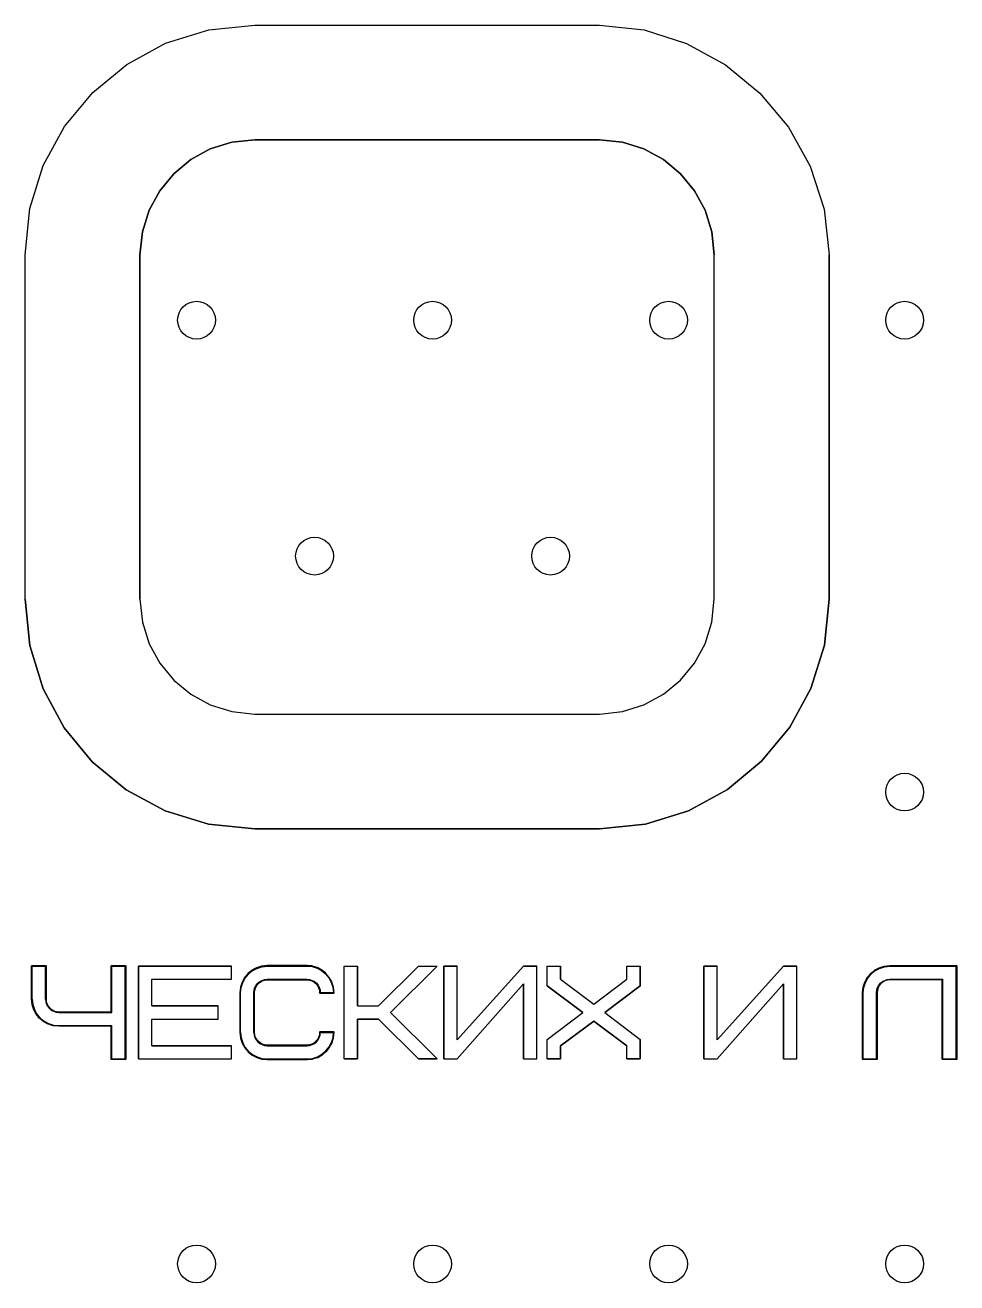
# Model space of a CAD drawing. Header units: millimetres. Extents: x 41 to 259, y 19 to 198.
# Drawn here: x 213.18 to 223.05, y 42.3 to 55.63 of the extents above; entities that cross this region are included whole.
import ezdxf

# ---------------------------------------------------------------- set-up
doc = ezdxf.new("R2010")
doc.units = ezdxf.units.MM
doc.layers.add('Mechanical13', color=56, linetype='Continuous')
doc.layers.add('ViaHoleLayer', color=16, linetype='Continuous')

msp = doc.modelspace()

# ---------------------------------------------------------------- linework, layer by layer
at = {"layer": 'Mechanical13'}
for p, q in [((214.673, 55.434), (215.129, 55.576)), ((214.673, 55.434), (215.129, 55.576)), ((215.129, 55.576), (215.618, 55.626)), ((215.129, 55.576), (215.618, 55.626)), ((215.618, 55.626), (219.267, 55.626)), ((215.618, 55.626), (219.267, 55.626)), ((219.267, 55.626), (219.742, 55.576)), ((219.267, 55.626), (219.742, 55.576)), ((219.742, 55.576), (220.191, 55.432)), ((219.742, 55.576), (220.191, 55.432)), ((214.26, 55.209), (214.673, 55.434)), ((214.26, 55.209), (214.673, 55.434)), ((220.191, 55.432), (220.604, 55.206)), ((220.191, 55.432), (220.604, 55.206)), ((213.9, 54.911), (214.26, 55.209)), ((213.9, 54.911), (214.26, 55.209)), ((220.604, 55.206), (220.967, 54.907)), ((220.604, 55.206), (220.967, 54.907)), ((213.602, 54.551), (213.9, 54.911)), ((213.602, 54.551), (213.9, 54.911)), ((220.967, 54.907), (221.27, 54.546)), ((220.967, 54.907), (221.27, 54.546)), ((213.377, 54.138), (213.602, 54.551)), ((213.377, 54.138), (213.602, 54.551)), ((221.27, 54.546), (221.501, 54.133)), ((221.27, 54.546), (221.501, 54.133)), ((215.145, 54.314), (215.373, 54.385)), ((215.373, 54.385), (215.145, 54.314)), ((215.373, 54.385), (215.145, 54.314)), ((215.373, 54.385), (215.618, 54.41)), ((215.618, 54.41), (215.373, 54.385)), ((215.618, 54.41), (215.373, 54.385)), ((215.618, 54.41), (219.267, 54.41)), ((219.267, 54.41), (215.618, 54.41)), ((219.267, 54.41), (215.618, 54.41)), ((219.267, 54.41), (219.511, 54.385)), ((219.511, 54.385), (219.267, 54.41)), ((219.511, 54.385), (219.267, 54.41)), ((219.511, 54.385), (219.739, 54.314)), ((219.739, 54.314), (219.511, 54.385)), ((219.739, 54.314), (219.511, 54.385)), ((214.939, 54.201), (215.145, 54.314)), ((215.145, 54.314), (214.939, 54.201)), ((215.145, 54.314), (214.939, 54.201)), ((219.739, 54.314), (219.946, 54.201)), ((219.946, 54.201), (219.739, 54.314)), ((219.946, 54.201), (219.739, 54.314)), ((213.235, 53.682), (213.377, 54.138)), ((213.235, 53.682), (213.377, 54.138)), ((214.759, 54.052), (214.939, 54.201)), ((214.939, 54.201), (214.759, 54.052)), ((214.939, 54.201), (214.759, 54.052)), ((219.946, 54.201), (220.126, 54.052)), ((220.126, 54.052), (219.946, 54.201)), ((220.126, 54.052), (219.946, 54.201)), ((221.501, 54.133), (221.648, 53.678)), ((221.501, 54.133), (221.648, 53.678)), ((214.61, 53.872), (214.759, 54.052)), ((214.759, 54.052), (214.61, 53.872)), ((214.759, 54.052), (214.61, 53.872)), ((220.126, 54.052), (220.275, 53.872)), ((220.275, 53.872), (220.126, 54.052)), ((220.275, 53.872), (220.126, 54.052)), ((214.497, 53.665), (214.61, 53.872)), ((214.61, 53.872), (214.497, 53.665)), ((214.61, 53.872), (214.497, 53.665)), ((220.275, 53.872), (220.388, 53.665)), ((220.388, 53.665), (220.275, 53.872)), ((220.388, 53.665), (220.275, 53.872)), ((213.185, 53.193), (213.235, 53.682)), ((213.185, 53.193), (213.235, 53.682)), ((214.426, 53.437), (214.497, 53.665)), ((214.497, 53.665), (214.426, 53.437)), ((214.497, 53.665), (214.426, 53.437)), ((220.388, 53.665), (220.459, 53.437)), ((220.459, 53.437), (220.388, 53.665)), ((220.459, 53.437), (220.388, 53.665)), ((221.648, 53.678), (221.7, 53.193)), ((221.648, 53.678), (221.7, 53.193)), ((214.401, 53.193), (214.426, 53.437)), ((214.426, 53.437), (214.401, 53.193)), ((214.426, 53.437), (214.401, 53.193)), ((220.459, 53.437), (220.484, 53.193)), ((220.484, 53.193), (220.459, 53.437)), ((220.484, 53.193), (220.459, 53.437)), ((213.185, 49.544), (213.185, 53.193)), ((213.185, 49.544), (213.185, 53.193)), ((214.401, 49.544), (214.401, 53.193)), ((214.401, 53.193), (214.401, 49.544)), ((214.401, 53.193), (214.401, 49.544)), ((220.484, 49.544), (220.484, 53.193)), ((220.484, 49.544), (220.484, 53.193)), ((220.484, 49.544), (220.484, 53.193)), ((221.7, 49.544), (221.7, 53.193)), ((221.7, 53.193), (221.7, 49.544)), ((213.185, 49.544), (213.234, 49.052)), ((213.234, 49.052), (213.185, 49.544)), ((214.401, 49.544), (214.426, 49.299)), ((214.401, 49.544), (214.426, 49.299)), ((214.401, 49.544), (214.426, 49.299)), ((220.459, 49.299), (220.484, 49.544)), ((220.459, 49.299), (220.484, 49.544)), ((220.459, 49.299), (220.484, 49.544)), ((221.65, 49.055), (221.7, 49.544)), ((221.7, 49.544), (221.65, 49.055)), ((214.426, 49.299), (214.497, 49.071)), ((214.426, 49.299), (214.497, 49.071)), ((214.426, 49.299), (214.497, 49.071)), ((220.388, 49.071), (220.459, 49.299)), ((220.388, 49.071), (220.459, 49.299)), ((220.388, 49.071), (220.459, 49.299)), ((213.234, 49.052), (213.375, 48.594)), ((213.375, 48.594), (213.234, 49.052)), ((214.497, 49.071), (214.61, 48.865)), ((214.497, 49.071), (214.61, 48.865)), ((214.497, 49.071), (214.61, 48.865)), ((220.275, 48.865), (220.388, 49.071)), ((220.275, 48.865), (220.388, 49.071)), ((220.275, 48.865), (220.388, 49.071)), ((221.508, 48.599), (221.65, 49.055)), ((221.65, 49.055), (221.508, 48.599)), ((214.61, 48.865), (214.759, 48.685)), ((214.61, 48.865), (214.759, 48.685)), ((214.61, 48.865), (214.759, 48.685)), ((220.126, 48.685), (220.275, 48.865)), ((220.126, 48.685), (220.275, 48.865)), ((220.126, 48.685), (220.275, 48.865)), ((214.759, 48.685), (214.939, 48.536)), ((214.759, 48.685), (214.939, 48.536)), ((214.759, 48.685), (214.939, 48.536)), ((219.946, 48.536), (220.126, 48.685)), ((219.946, 48.536), (220.126, 48.685)), ((219.946, 48.536), (220.126, 48.685)), ((213.375, 48.594), (213.599, 48.181)), ((213.599, 48.181), (213.375, 48.594)), ((214.939, 48.536), (215.145, 48.423)), ((214.939, 48.536), (215.145, 48.423)), ((214.939, 48.536), (215.145, 48.423)), ((219.739, 48.423), (219.946, 48.536)), ((219.739, 48.423), (219.946, 48.536)), ((219.739, 48.423), (219.946, 48.536)), ((221.283, 48.186), (221.508, 48.599)), ((221.508, 48.599), (221.283, 48.186)), ((215.145, 48.423), (215.373, 48.352)), ((215.145, 48.423), (215.373, 48.352)), ((215.145, 48.423), (215.373, 48.352)), ((219.511, 48.352), (219.739, 48.423)), ((219.511, 48.352), (219.739, 48.423)), ((219.511, 48.352), (219.739, 48.423)), ((215.373, 48.352), (215.618, 48.327)), ((215.373, 48.352), (215.618, 48.327)), ((215.373, 48.352), (215.618, 48.327)), ((215.618, 48.327), (219.267, 48.327)), ((215.618, 48.327), (219.267, 48.327)), ((215.618, 48.327), (219.267, 48.327)), ((219.267, 48.327), (219.511, 48.352)), ((219.267, 48.327), (219.511, 48.352)), ((219.267, 48.327), (219.511, 48.352)), ((213.599, 48.181), (213.895, 47.821)), ((213.895, 47.821), (213.599, 48.181)), ((220.985, 47.826), (221.283, 48.186)), ((221.283, 48.186), (220.985, 47.826)), ((213.895, 47.821), (214.255, 47.525)), ((214.255, 47.525), (213.895, 47.821)), ((220.625, 47.528), (220.985, 47.826)), ((220.985, 47.826), (220.625, 47.528)), ((214.255, 47.525), (214.668, 47.301)), ((214.668, 47.301), (214.255, 47.525)), ((220.212, 47.303), (220.625, 47.528)), ((220.625, 47.528), (220.212, 47.303)), ((214.668, 47.301), (215.126, 47.16)), ((215.126, 47.16), (214.668, 47.301)), ((219.756, 47.161), (220.212, 47.303)), ((220.212, 47.303), (219.756, 47.161)), ((215.126, 47.16), (215.618, 47.111)), ((215.618, 47.111), (215.126, 47.16)), ((215.618, 47.111), (219.267, 47.111)), ((219.267, 47.111), (215.618, 47.111)), ((219.267, 47.111), (219.756, 47.161)), ((219.756, 47.161), (219.267, 47.111)), ((213.253, 45.658), (213.254, 45.66)), ((213.253, 45.657), (213.253, 45.658)), ((213.253, 45.306), (213.253, 45.657)), ((213.254, 45.66), (213.256, 45.662)), ((213.256, 45.662), (213.258, 45.663)), ((213.258, 45.663), (213.259, 45.663)), ((213.259, 45.663), (213.259, 45.663)), ((213.259, 45.663), (213.4, 45.663)), ((213.259, 45.657), (213.4, 45.657)), ((213.259, 45.306), (213.259, 45.657)), ((213.4, 45.663), (213.401, 45.663)), ((213.4, 45.306), (213.4, 45.657)), ((213.401, 45.663), (213.404, 45.662)), ((213.404, 45.662), (213.406, 45.66)), ((213.406, 45.66), (213.407, 45.658)), ((213.407, 45.658), (213.407, 45.657)), ((213.407, 45.657), (213.407, 45.657)), ((213.407, 45.657), (213.407, 45.307)), ((214.096, 45.658), (214.097, 45.66)), ((214.096, 45.657), (214.096, 45.658)), ((214.096, 45.173), (214.096, 45.657)), ((214.097, 45.66), (214.099, 45.662)), ((214.099, 45.662), (214.102, 45.663)), ((214.102, 45.663), (214.103, 45.663)), ((214.103, 45.663), (214.103, 45.663)), ((214.103, 45.663), (214.244, 45.663)), ((214.103, 45.166), (214.103, 45.657)), ((214.103, 45.657), (214.244, 45.657)), ((214.244, 45.663), (214.245, 45.663)), ((214.244, 44.672), (214.244, 45.657)), ((214.245, 45.663), (214.247, 45.662)), ((214.247, 45.662), (214.249, 45.66)), ((214.249, 45.66), (214.25, 45.658)), ((214.25, 45.658), (214.25, 45.657)), ((214.25, 45.657), (214.25, 45.657)), ((214.25, 45.657), (214.25, 44.672)), ((214.384, 45.657), (215.369, 45.657)), ((214.384, 44.672), (214.384, 45.657)), ((215.369, 45.657), (214.384, 45.657)), ((214.384, 45.657), (214.384, 44.672)), ((215.369, 45.516), (215.369, 45.657)), ((215.369, 45.516), (215.369, 45.657)), ((215.543, 45.575), (215.509, 45.534)), ((215.544, 45.576), (215.543, 45.576)), ((215.543, 45.576), (215.543, 45.576)), ((215.543, 45.576), (215.543, 45.576)), ((215.543, 45.576), (215.543, 45.576)), ((215.543, 45.576), (215.543, 45.576)), ((215.543, 45.576), (215.543, 45.576)), ((215.543, 45.576), (215.543, 45.576)), ((215.543, 45.576), (215.543, 45.575)), ((215.543, 45.575), (215.543, 45.575)), ((215.543, 45.575), (215.543, 45.575)), ((215.586, 45.611), (215.544, 45.576)), ((215.544, 45.576), (215.544, 45.576)), ((215.544, 45.576), (215.544, 45.576)), ((215.544, 45.576), (215.544, 45.576)), ((215.549, 45.571), (215.59, 45.606)), ((215.587, 45.612), (215.586, 45.611)), ((215.586, 45.611), (215.586, 45.611)), ((215.586, 45.611), (215.586, 45.611)), ((215.586, 45.611), (215.586, 45.611)), ((215.586, 45.611), (215.586, 45.611)), ((215.635, 45.638), (215.587, 45.612)), ((215.587, 45.612), (215.587, 45.612)), ((215.587, 45.612), (215.587, 45.612)), ((215.587, 45.612), (215.587, 45.612)), ((215.587, 45.612), (215.587, 45.612)), ((215.587, 45.612), (215.587, 45.612)), ((215.587, 45.612), (215.587, 45.612)), ((215.59, 45.606), (215.638, 45.632)), ((215.636, 45.638), (215.635, 45.638)), ((215.635, 45.638), (215.635, 45.638)), ((215.635, 45.638), (215.635, 45.638)), ((215.635, 45.638), (215.635, 45.638)), ((215.635, 45.638), (215.635, 45.638)), ((215.635, 45.638), (215.635, 45.638)), ((215.689, 45.656), (215.636, 45.639)), ((215.636, 45.639), (215.636, 45.638)), ((215.638, 45.632), (215.691, 45.649)), ((215.69, 45.656), (215.689, 45.656)), ((215.689, 45.656), (215.689, 45.656)), ((215.689, 45.656), (215.689, 45.656)), ((215.689, 45.656), (215.689, 45.656)), ((215.747, 45.663), (215.69, 45.656)), ((215.69, 45.656), (215.69, 45.656)), ((215.69, 45.656), (215.69, 45.656)), ((215.691, 45.649), (215.748, 45.657)), ((215.748, 45.663), (215.747, 45.663)), ((215.747, 45.663), (215.747, 45.663)), ((216.17, 45.663), (215.748, 45.663)), ((215.748, 45.663), (215.748, 45.663)), ((215.748, 45.663), (215.748, 45.663)), ((215.748, 45.663), (215.748, 45.663)), ((215.748, 45.663), (215.748, 45.663)), ((215.748, 45.657), (216.17, 45.657)), ((216.171, 45.663), (216.17, 45.663)), ((216.17, 45.663), (216.17, 45.663)), ((216.17, 45.663), (216.17, 45.663)), ((216.17, 45.663), (216.17, 45.663)), ((216.17, 45.657), (216.225, 45.651)), ((216.226, 45.658), (216.171, 45.663)), ((216.171, 45.663), (216.171, 45.663)), ((216.171, 45.663), (216.171, 45.663)), ((216.171, 45.663), (216.171, 45.663)), ((216.171, 45.663), (216.171, 45.663)), ((216.171, 45.663), (216.171, 45.663)), ((216.225, 45.651), (216.277, 45.635)), ((216.226, 45.657), (216.226, 45.658)), ((216.226, 45.658), (216.226, 45.658)), ((216.226, 45.658), (216.226, 45.658)), ((216.226, 45.658), (216.226, 45.658)), ((216.227, 45.657), (216.226, 45.657)), ((216.279, 45.641), (216.227, 45.657)), ((216.227, 45.657), (216.227, 45.657)), ((216.227, 45.657), (216.227, 45.657)), ((216.277, 45.635), (216.324, 45.609)), ((216.28, 45.641), (216.279, 45.641)), ((216.279, 45.641), (216.279, 45.641)), ((216.279, 45.641), (216.279, 45.641)), ((216.279, 45.641), (216.279, 45.641)), ((216.28, 45.64), (216.28, 45.641)), ((216.28, 45.641), (216.28, 45.641)), ((216.327, 45.615), (216.28, 45.64)), ((216.324, 45.609), (216.366, 45.574)), ((216.328, 45.614), (216.327, 45.615)), ((216.327, 45.615), (216.327, 45.615)), ((216.327, 45.615), (216.327, 45.615)), ((216.37, 45.58), (216.328, 45.614)), ((216.328, 45.614), (216.328, 45.614)), ((216.328, 45.614), (216.328, 45.614)), ((216.328, 45.614), (216.328, 45.614)), ((216.328, 45.614), (216.328, 45.614)), ((216.328, 45.614), (216.328, 45.614)), ((216.328, 45.614), (216.328, 45.614)), ((216.328, 45.614), (216.328, 45.614)), ((216.328, 45.614), (216.328, 45.614)), ((216.328, 45.614), (216.328, 45.614)), ((216.328, 45.614), (216.328, 45.614)), ((216.37, 45.579), (216.37, 45.58)), ((216.37, 45.58), (216.37, 45.58)), ((216.37, 45.58), (216.37, 45.58)), ((216.37, 45.58), (216.37, 45.58)), ((216.37, 45.58), (216.37, 45.58)), ((216.37, 45.58), (216.37, 45.58)), ((216.37, 45.58), (216.37, 45.58)), ((216.371, 45.579), (216.37, 45.579)), ((216.37, 45.579), (216.37, 45.579)), ((216.37, 45.579), (216.37, 45.579)), ((216.405, 45.537), (216.371, 45.579)), ((216.371, 45.579), (216.371, 45.579)), ((216.371, 45.579), (216.371, 45.579)), ((216.564, 44.672), (216.564, 45.657)), ((216.564, 45.657), (216.704, 45.657)), ((216.564, 44.672), (216.564, 45.657)), ((216.564, 45.657), (216.704, 45.657)), ((216.704, 45.235), (216.704, 45.657)), ((216.704, 45.657), (216.704, 45.235)), ((216.928, 45.235), (217.35, 45.657)), ((216.928, 45.235), (217.35, 45.657)), ((217.056, 45.164), (217.548, 45.657)), ((217.548, 45.657), (217.056, 45.164)), ((217.35, 45.657), (217.548, 45.657)), ((217.35, 45.657), (217.548, 45.657)), ((217.618, 44.672), (217.618, 45.657)), ((217.618, 45.657), (217.759, 45.657)), ((217.759, 45.657), (217.618, 45.657)), ((217.618, 45.657), (217.618, 44.672)), ((217.759, 44.876), (218.462, 45.657)), ((217.759, 44.876), (217.759, 45.657)), ((218.462, 45.657), (217.759, 44.876)), ((217.759, 44.876), (217.759, 45.657)), ((218.462, 45.657), (218.603, 45.657)), ((218.603, 45.657), (218.462, 45.657)), ((218.603, 44.672), (218.603, 45.657)), ((218.603, 44.672), (218.603, 45.657)), ((218.715, 45.657), (218.856, 45.657)), ((218.715, 45.446), (218.715, 45.657)), ((218.715, 45.446), (218.715, 45.657)), ((218.715, 45.657), (218.856, 45.657)), ((218.856, 45.516), (218.856, 45.657)), ((218.856, 45.657), (218.856, 45.516)), ((219.559, 45.516), (219.559, 45.657)), ((219.559, 45.657), (219.7, 45.657)), ((219.559, 45.516), (219.559, 45.657)), ((219.559, 45.657), (219.7, 45.657)), ((219.7, 45.446), (219.7, 45.657)), ((219.7, 45.657), (219.7, 45.446)), ((220.375, 44.672), (220.375, 45.657)), ((220.375, 45.657), (220.515, 45.657)), ((220.515, 45.657), (220.375, 45.657)), ((220.375, 45.657), (220.375, 44.672)), ((220.515, 44.876), (221.218, 45.657)), ((220.515, 44.876), (220.515, 45.657)), ((221.218, 45.657), (220.515, 44.876)), ((220.515, 44.876), (220.515, 45.657)), ((221.218, 45.657), (221.359, 45.657)), ((221.359, 45.657), (221.218, 45.657)), ((221.359, 44.672), (221.359, 45.657)), ((221.359, 44.672), (221.359, 45.657)), ((222.104, 45.534), (222.138, 45.575)), ((222.138, 45.575), (222.138, 45.576)), ((222.138, 45.576), (222.138, 45.576)), ((222.138, 45.576), (222.138, 45.576)), ((222.138, 45.576), (222.138, 45.576)), ((222.138, 45.576), (222.138, 45.576)), ((222.138, 45.576), (222.138, 45.576)), ((222.138, 45.576), (222.138, 45.576)), ((222.138, 45.576), (222.139, 45.576)), ((222.138, 45.575), (222.138, 45.575)), ((222.139, 45.576), (222.181, 45.611)), ((222.139, 45.576), (222.139, 45.576)), ((222.139, 45.576), (222.139, 45.576)), ((222.139, 45.576), (222.139, 45.576)), ((222.139, 45.576), (222.139, 45.576)), ((222.144, 45.571), (222.185, 45.606)), ((222.181, 45.611), (222.182, 45.612)), ((222.181, 45.611), (222.181, 45.611)), ((222.181, 45.611), (222.181, 45.611)), ((222.181, 45.611), (222.181, 45.611)), ((222.182, 45.612), (222.23, 45.638)), ((222.182, 45.612), (222.182, 45.612)), ((222.182, 45.612), (222.182, 45.612)), ((222.182, 45.612), (222.182, 45.612)), ((222.185, 45.606), (222.233, 45.632)), ((222.23, 45.638), (222.23, 45.638)), ((222.23, 45.638), (222.23, 45.638)), ((222.23, 45.638), (222.23, 45.638)), ((222.23, 45.638), (222.23, 45.638)), ((222.23, 45.638), (222.23, 45.638)), ((222.23, 45.638), (222.23, 45.638)), ((222.23, 45.638), (222.23, 45.638)), ((222.23, 45.638), (222.231, 45.638)), ((222.231, 45.639), (222.284, 45.656)), ((222.231, 45.638), (222.231, 45.639)), ((222.231, 45.639), (222.231, 45.639)), ((222.233, 45.632), (222.286, 45.649)), ((222.284, 45.656), (222.284, 45.656)), ((222.284, 45.656), (222.284, 45.656)), ((222.284, 45.656), (222.285, 45.656)), ((222.285, 45.656), (222.342, 45.663)), ((222.285, 45.656), (222.285, 45.656)), ((222.285, 45.656), (222.285, 45.656)), ((222.285, 45.656), (222.285, 45.656)), ((222.286, 45.649), (222.343, 45.657)), ((222.342, 45.663), (222.343, 45.663)), ((222.343, 45.663), (222.343, 45.663)), ((222.343, 45.663), (222.343, 45.663)), ((222.343, 45.663), (222.343, 45.663)), ((222.343, 45.663), (222.343, 45.663)), ((222.343, 45.663), (222.343, 45.663)), ((222.343, 45.663), (223.046, 45.663)), ((222.343, 45.657), (223.046, 45.657)), ((223.046, 45.663), (223.048, 45.663)), ((223.046, 44.672), (223.046, 45.657)), ((223.048, 45.663), (223.05, 45.662)), ((223.05, 45.662), (223.052, 45.66)), ((223.052, 45.66), (223.053, 45.658)), ((223.053, 45.658), (223.053, 45.657)), ((223.053, 45.657), (223.053, 45.657)), ((223.053, 45.657), (223.053, 44.672)), ((214.525, 45.516), (215.369, 45.516)), ((214.525, 45.235), (214.525, 45.516)), ((214.525, 45.235), (214.525, 45.516)), ((214.525, 45.516), (215.369, 45.516)), ((215.482, 45.485), (215.466, 45.433)), ((215.473, 45.431), (215.489, 45.483)), ((215.482, 45.485), (215.483, 45.486)), ((215.483, 45.486), (215.482, 45.485)), ((215.483, 45.485), (215.482, 45.485)), ((215.482, 45.485), (215.482, 45.485)), ((215.482, 45.485), (215.482, 45.485)), ((215.482, 45.485), (215.482, 45.485)), ((215.482, 45.485), (215.482, 45.485)), ((215.482, 45.485), (215.482, 45.485)), ((215.482, 45.485), (215.482, 45.485)), ((215.482, 45.485), (215.482, 45.485)), ((215.482, 45.485), (215.482, 45.485)), ((215.482, 45.485), (215.482, 45.485)), ((215.509, 45.533), (215.483, 45.486)), ((215.483, 45.486), (215.483, 45.486)), ((215.483, 45.486), (215.483, 45.486)), ((215.483, 45.486), (215.483, 45.485)), ((215.483, 45.486), (215.483, 45.486)), ((215.483, 45.486), (215.483, 45.486)), ((215.483, 45.486), (215.483, 45.486)), ((215.483, 45.486), (215.483, 45.486)), ((215.483, 45.486), (215.483, 45.486)), ((215.483, 45.486), (215.483, 45.486)), ((215.483, 45.486), (215.483, 45.486)), ((215.483, 45.486), (215.483, 45.486)), ((215.483, 45.485), (215.483, 45.485)), ((215.489, 45.483), (215.514, 45.53)), ((215.509, 45.534), (215.509, 45.534)), ((215.509, 45.534), (215.509, 45.534)), ((215.509, 45.534), (215.509, 45.534)), ((215.509, 45.534), (215.509, 45.534)), ((215.509, 45.534), (215.509, 45.534)), ((215.509, 45.534), (215.509, 45.534)), ((215.509, 45.534), (215.509, 45.534)), ((215.509, 45.534), (215.509, 45.533)), ((215.509, 45.533), (215.509, 45.533)), ((215.509, 45.533), (215.509, 45.533)), ((215.509, 45.533), (215.509, 45.533)), ((215.509, 45.533), (215.509, 45.533)), ((215.514, 45.53), (215.549, 45.571)), ((215.619, 45.43), (215.632, 45.454)), ((215.625, 45.427), (215.637, 45.45)), ((215.632, 45.454), (215.649, 45.475)), ((215.637, 45.45), (215.654, 45.47)), ((215.649, 45.475), (215.67, 45.492)), ((215.654, 45.47), (215.674, 45.486)), ((215.67, 45.492), (215.694, 45.505)), ((215.674, 45.486), (215.696, 45.499)), ((215.694, 45.505), (215.72, 45.513)), ((215.696, 45.499), (215.721, 45.506)), ((215.72, 45.513), (215.748, 45.516)), ((215.721, 45.506), (215.749, 45.509)), ((215.748, 45.516), (216.17, 45.516)), ((215.749, 45.509), (215.748, 45.509)), ((215.748, 45.509), (216.17, 45.509)), ((215.749, 45.509), (215.749, 45.509)), ((216.17, 45.516), (216.198, 45.513)), ((216.17, 45.509), (216.197, 45.506)), ((216.197, 45.506), (216.222, 45.499)), ((216.198, 45.513), (216.225, 45.505)), ((216.222, 45.499), (216.245, 45.486)), ((216.225, 45.505), (216.249, 45.492)), ((216.245, 45.486), (216.265, 45.47)), ((216.249, 45.492), (216.269, 45.475)), ((216.265, 45.47), (216.281, 45.45)), ((216.269, 45.475), (216.287, 45.454)), ((216.281, 45.45), (216.293, 45.427)), ((216.287, 45.454), (216.3, 45.43)), ((216.366, 45.574), (216.4, 45.533)), ((216.4, 45.533), (216.427, 45.485)), ((216.406, 45.537), (216.405, 45.537)), ((216.405, 45.537), (216.405, 45.537)), ((216.405, 45.537), (216.405, 45.537)), ((216.405, 45.537), (216.405, 45.537)), ((216.406, 45.536), (216.406, 45.537)), ((216.406, 45.537), (216.406, 45.537)), ((216.433, 45.488), (216.406, 45.536)), ((216.406, 45.536), (216.406, 45.536)), ((216.427, 45.485), (216.444, 45.432)), ((216.433, 45.487), (216.433, 45.488)), ((216.433, 45.488), (216.433, 45.488)), ((216.433, 45.488), (216.433, 45.488)), ((216.433, 45.488), (216.433, 45.488)), ((216.433, 45.488), (216.433, 45.488)), ((216.451, 45.434), (216.433, 45.487)), ((216.433, 45.487), (216.433, 45.487)), ((217.759, 44.672), (218.462, 45.467)), ((217.759, 44.672), (218.462, 45.467)), ((218.462, 44.672), (218.462, 45.467)), ((218.462, 45.467), (218.462, 44.672)), ((218.715, 45.446), (219.091, 45.163)), ((219.091, 45.163), (218.715, 45.446)), ((218.856, 45.516), (219.207, 45.252)), ((218.856, 45.516), (219.207, 45.252)), ((219.207, 45.252), (219.559, 45.516)), ((219.207, 45.252), (219.559, 45.516)), ((219.324, 45.163), (219.7, 45.446)), ((219.7, 45.446), (219.324, 45.163)), ((220.515, 44.672), (221.218, 45.467)), ((220.515, 44.672), (221.218, 45.467)), ((221.218, 44.672), (221.218, 45.467)), ((221.218, 45.467), (221.218, 44.672)), ((222.061, 45.433), (222.077, 45.485)), ((222.068, 45.431), (222.084, 45.483)), ((222.077, 45.485), (222.077, 45.485)), ((222.077, 45.485), (222.077, 45.485)), ((222.077, 45.485), (222.078, 45.485)), ((222.078, 45.486), (222.103, 45.533)), ((222.078, 45.485), (222.078, 45.486)), ((222.078, 45.486), (222.078, 45.486)), ((222.078, 45.486), (222.078, 45.486)), ((222.078, 45.486), (222.078, 45.486)), ((222.078, 45.486), (222.078, 45.486)), ((222.078, 45.485), (222.078, 45.485)), ((222.084, 45.483), (222.109, 45.53)), ((222.103, 45.533), (222.104, 45.534)), ((222.103, 45.533), (222.103, 45.533)), ((222.103, 45.533), (222.104, 45.533)), ((222.104, 45.533), (222.103, 45.533)), ((222.104, 45.533), (222.104, 45.534)), ((222.104, 45.534), (222.104, 45.534)), ((222.104, 45.534), (222.104, 45.534)), ((222.104, 45.534), (222.104, 45.534)), ((222.104, 45.534), (222.104, 45.534)), ((222.104, 45.534), (222.104, 45.534)), ((222.104, 45.534), (222.104, 45.533)), ((222.104, 45.534), (222.104, 45.534)), ((222.104, 45.534), (222.104, 45.534)), ((222.104, 45.534), (222.104, 45.534)), ((222.104, 45.534), (222.104, 45.534)), ((222.104, 45.534), (222.104, 45.534)), ((222.104, 45.534), (222.104, 45.534)), ((222.104, 45.533), (222.104, 45.533)), ((222.104, 45.533), (222.104, 45.533)), ((222.104, 45.533), (222.104, 45.533)), ((222.104, 45.533), (222.104, 45.533)), ((222.104, 45.533), (222.104, 45.533)), ((222.109, 45.53), (222.144, 45.571)), ((222.214, 45.43), (222.227, 45.454)), ((222.232, 45.45), (222.22, 45.427)), ((222.227, 45.454), (222.244, 45.475)), ((222.249, 45.47), (222.232, 45.45)), ((222.244, 45.475), (222.265, 45.492)), ((222.269, 45.486), (222.249, 45.47)), ((222.265, 45.492), (222.289, 45.505)), ((222.291, 45.499), (222.269, 45.486)), ((222.289, 45.505), (222.315, 45.513)), ((222.316, 45.506), (222.291, 45.499)), ((222.315, 45.513), (222.343, 45.516)), ((222.344, 45.509), (222.316, 45.506)), ((222.343, 45.516), (222.906, 45.516)), ((222.899, 45.509), (222.344, 45.509)), ((222.899, 44.672), (222.899, 45.509)), ((222.906, 44.672), (222.906, 45.516)), ((215.466, 45.431), (215.46, 45.376)), ((215.46, 45.376), (215.46, 45.376)), ((215.46, 45.376), (215.46, 45.376)), ((215.46, 45.376), (215.46, 45.376)), ((215.46, 45.376), (215.46, 45.376)), ((215.46, 45.376), (215.46, 45.376)), ((215.46, 45.376), (215.46, 45.376)), ((215.46, 45.376), (215.46, 45.376)), ((215.46, 45.376), (215.46, 45.375)), ((215.46, 45.375), (215.46, 45.375)), ((215.46, 45.375), (215.46, 45.375)), ((215.46, 45.375), (215.46, 44.953)), ((215.466, 45.433), (215.466, 45.433)), ((215.466, 45.433), (215.466, 45.433)), ((215.466, 45.433), (215.466, 45.433)), ((215.466, 45.433), (215.466, 45.433)), ((215.466, 45.433), (215.466, 45.433)), ((215.466, 45.433), (215.466, 45.433)), ((215.466, 45.433), (215.466, 45.432)), ((215.466, 45.432), (215.466, 45.432)), ((215.466, 45.432), (215.466, 45.432)), ((215.466, 45.432), (215.466, 45.432)), ((215.466, 45.432), (215.466, 45.432)), ((215.466, 45.432), (215.466, 45.432)), ((215.466, 45.432), (215.466, 45.431)), ((215.466, 45.431), (215.466, 45.431)), ((215.466, 45.431), (215.466, 45.431)), ((215.466, 45.431), (215.466, 45.431)), ((215.467, 45.375), (215.473, 45.431)), ((215.467, 44.953), (215.467, 45.375)), ((215.608, 45.375), (215.611, 45.404)), ((215.608, 44.953), (215.608, 45.375)), ((215.611, 45.404), (215.619, 45.43)), ((215.614, 45.375), (215.617, 45.402)), ((215.614, 44.953), (215.614, 45.375)), ((215.617, 45.402), (215.625, 45.427)), ((216.293, 45.427), (216.301, 45.402)), ((216.3, 45.43), (216.308, 45.404)), ((216.301, 45.402), (216.304, 45.375)), ((216.304, 45.375), (216.304, 45.375)), ((216.304, 45.375), (216.304, 45.375)), ((216.304, 45.375), (216.304, 45.375)), ((216.304, 45.375), (216.304, 45.375)), ((216.304, 45.375), (216.304, 45.374)), ((216.304, 45.374), (216.304, 45.375)), ((216.304, 45.375), (216.304, 45.375)), ((216.304, 45.375), (216.304, 45.375)), ((216.304, 45.375), (216.304, 45.373)), ((216.304, 45.373), (216.305, 45.371)), ((216.305, 45.371), (216.307, 45.369)), ((216.307, 45.369), (216.309, 45.369)), ((216.308, 45.404), (216.311, 45.375)), ((216.309, 45.369), (216.311, 45.369)), ((216.311, 45.375), (216.451, 45.375)), ((216.311, 45.369), (216.311, 45.369)), ((216.311, 45.369), (216.451, 45.369)), ((216.444, 45.432), (216.451, 45.375)), ((216.451, 45.433), (216.451, 45.434)), ((216.451, 45.434), (216.451, 45.434)), ((216.451, 45.434), (216.451, 45.434)), ((216.451, 45.434), (216.451, 45.434)), ((216.451, 45.434), (216.451, 45.434)), ((216.458, 45.376), (216.451, 45.433)), ((216.451, 45.433), (216.451, 45.433)), ((216.451, 45.433), (216.451, 45.433)), ((216.451, 45.433), (216.451, 45.433)), ((216.451, 45.433), (216.451, 45.433)), ((216.451, 45.433), (216.451, 45.433)), ((216.451, 45.433), (216.451, 45.433)), ((216.451, 45.433), (216.451, 45.433)), ((216.451, 45.433), (216.451, 45.433)), ((216.451, 45.369), (216.453, 45.369)), ((216.453, 45.369), (216.455, 45.37)), ((216.455, 45.37), (216.457, 45.372)), ((216.457, 45.372), (216.458, 45.375)), ((216.458, 45.375), (216.458, 45.376)), ((216.458, 45.376), (216.458, 45.376)), ((216.458, 45.376), (216.458, 45.376)), ((222.055, 45.376), (222.061, 45.431)), ((222.055, 45.375), (222.055, 45.376)), ((222.055, 45.376), (222.055, 45.376)), ((222.055, 45.376), (222.055, 45.376)), ((222.055, 45.376), (222.055, 45.376)), ((222.055, 45.376), (222.055, 45.376)), ((222.055, 44.672), (222.055, 45.375)), ((222.055, 45.375), (222.055, 45.375)), ((222.061, 45.432), (222.061, 45.433)), ((222.061, 45.433), (222.061, 45.433)), ((222.061, 45.433), (222.061, 45.433)), ((222.061, 45.433), (222.061, 45.433)), ((222.061, 45.433), (222.061, 45.433)), ((222.061, 45.433), (222.061, 45.433)), ((222.061, 45.433), (222.061, 45.433)), ((222.061, 45.433), (222.061, 45.433)), ((222.061, 45.433), (222.061, 45.433)), ((222.061, 45.433), (222.061, 45.433)), ((222.061, 45.431), (222.061, 45.432)), ((222.061, 45.432), (222.061, 45.432)), ((222.061, 45.432), (222.061, 45.432)), ((222.062, 45.375), (222.068, 45.431)), ((222.062, 44.672), (222.062, 45.375)), ((222.203, 45.375), (222.205, 45.404)), ((222.203, 44.672), (222.203, 45.375)), ((222.205, 45.404), (222.214, 45.43)), ((222.212, 45.402), (222.209, 45.375)), ((222.209, 45.375), (222.209, 45.375)), ((222.209, 45.375), (222.209, 45.375)), ((222.209, 45.375), (222.209, 44.672)), ((222.22, 45.427), (222.212, 45.402)), ((213.259, 45.248), (213.253, 45.306)), ((213.253, 45.306), (213.253, 45.306)), ((213.253, 45.306), (213.253, 45.306)), ((213.253, 45.306), (213.253, 45.306)), ((213.253, 45.306), (213.253, 45.306)), ((213.253, 45.306), (213.253, 45.306)), ((213.253, 45.306), (213.253, 45.306)), ((213.253, 45.306), (213.253, 45.306)), ((213.253, 45.306), (213.253, 45.306)), ((213.253, 45.306), (213.253, 45.306)), ((213.259, 45.306), (213.265, 45.249)), ((213.259, 45.247), (213.259, 45.248)), ((213.259, 45.248), (213.259, 45.248)), ((213.259, 45.248), (213.259, 45.248)), ((213.259, 45.248), (213.259, 45.248)), ((213.276, 45.193), (213.259, 45.247)), ((213.259, 45.247), (213.259, 45.247)), ((213.259, 45.247), (213.259, 45.247)), ((213.259, 45.247), (213.259, 45.247)), ((213.265, 45.249), (213.282, 45.195)), ((213.276, 45.192), (213.276, 45.193)), ((213.276, 45.193), (213.276, 45.193)), ((213.276, 45.193), (213.276, 45.193)), ((213.276, 45.193), (213.276, 45.193)), ((213.276, 45.193), (213.276, 45.193)), ((213.303, 45.144), (213.276, 45.192)), ((213.276, 45.192), (213.276, 45.192)), ((213.276, 45.192), (213.276, 45.192)), ((213.276, 45.192), (213.276, 45.192)), ((213.276, 45.192), (213.276, 45.192)), ((213.276, 45.192), (213.276, 45.192)), ((213.276, 45.192), (213.276, 45.192)), ((213.276, 45.192), (213.276, 45.192)), ((213.276, 45.192), (213.276, 45.192)), ((213.282, 45.195), (213.309, 45.148)), ((213.4, 45.306), (213.403, 45.278)), ((213.403, 45.278), (213.411, 45.252)), ((213.407, 45.307), (213.409, 45.279)), ((213.409, 45.279), (213.417, 45.254)), ((213.411, 45.252), (213.424, 45.228)), ((213.417, 45.254), (213.43, 45.232)), ((213.424, 45.228), (213.441, 45.207)), ((213.43, 45.232), (213.446, 45.212)), ((213.441, 45.207), (213.462, 45.19)), ((213.446, 45.212), (213.466, 45.195)), ((213.462, 45.19), (213.486, 45.177)), ((213.466, 45.195), (213.489, 45.183)), ((213.486, 45.177), (213.512, 45.169)), ((213.489, 45.183), (213.514, 45.175)), ((213.514, 45.175), (213.541, 45.173)), ((214.525, 45.235), (215.228, 45.235)), ((215.228, 45.235), (214.525, 45.235)), ((215.228, 45.094), (215.228, 45.235)), ((215.228, 45.094), (215.228, 45.235)), ((216.704, 45.235), (216.928, 45.235)), ((216.704, 45.235), (216.928, 45.235)), ((213.303, 45.143), (213.303, 45.144)), ((213.303, 45.144), (213.303, 45.144)), ((213.303, 45.144), (213.303, 45.144)), ((213.303, 45.144), (213.303, 45.144)), ((213.303, 45.144), (213.303, 45.144)), ((213.303, 45.144), (213.303, 45.144)), ((213.304, 45.143), (213.303, 45.143)), ((213.303, 45.143), (213.303, 45.143)), ((213.303, 45.143), (213.303, 45.143)), ((213.303, 45.143), (213.303, 45.143)), ((213.338, 45.102), (213.304, 45.143)), ((213.304, 45.143), (213.304, 45.143)), ((213.304, 45.143), (213.304, 45.143)), ((213.309, 45.148), (213.344, 45.106)), ((213.339, 45.101), (213.338, 45.102)), ((213.338, 45.102), (213.338, 45.102)), ((213.338, 45.102), (213.338, 45.102)), ((213.338, 45.102), (213.338, 45.102)), ((213.381, 45.067), (213.339, 45.101)), ((213.339, 45.101), (213.339, 45.101)), ((213.339, 45.101), (213.339, 45.101)), ((213.339, 45.101), (213.339, 45.101)), ((213.339, 45.101), (213.339, 45.101)), ((213.339, 45.101), (213.339, 45.101)), ((213.339, 45.101), (213.339, 45.101)), ((213.339, 45.101), (213.339, 45.101)), ((213.339, 45.101), (213.339, 45.101)), ((213.344, 45.106), (213.385, 45.072)), ((213.382, 45.067), (213.381, 45.067)), ((213.381, 45.067), (213.381, 45.067)), ((213.381, 45.067), (213.381, 45.067)), ((213.381, 45.067), (213.381, 45.067)), ((213.382, 45.066), (213.382, 45.067)), ((213.382, 45.067), (213.382, 45.067)), ((213.43, 45.041), (213.382, 45.066)), ((213.382, 45.066), (213.382, 45.066)), ((213.385, 45.072), (213.433, 45.047)), ((213.433, 45.047), (213.485, 45.031)), ((213.512, 45.169), (213.541, 45.166)), ((213.541, 45.173), (213.541, 45.172)), ((213.541, 45.172), (213.541, 45.173)), ((213.541, 45.173), (214.096, 45.173)), ((213.541, 45.166), (214.103, 45.166)), ((214.525, 45.094), (215.228, 45.094)), ((214.525, 44.813), (214.525, 45.094)), ((214.525, 44.813), (214.525, 45.094)), ((214.525, 45.094), (215.228, 45.094)), ((216.704, 44.672), (216.704, 45.094)), ((216.704, 45.094), (216.928, 45.094)), ((216.928, 45.094), (216.704, 45.094)), ((216.704, 45.094), (216.704, 44.672)), ((216.928, 45.094), (217.35, 44.672)), ((217.35, 44.672), (216.928, 45.094)), ((217.056, 45.164), (217.548, 44.672)), ((217.056, 45.164), (217.548, 44.672)), ((218.715, 44.88), (219.091, 45.163)), ((218.715, 44.88), (219.091, 45.163)), ((218.856, 44.81), (219.207, 45.074)), ((219.207, 45.074), (218.856, 44.81)), ((219.207, 45.074), (219.559, 44.81)), ((219.559, 44.81), (219.207, 45.074)), ((219.324, 45.163), (219.7, 44.88)), ((219.324, 45.163), (219.7, 44.88)), ((213.431, 45.04), (213.43, 45.041)), ((213.43, 45.041), (213.43, 45.041)), ((213.43, 45.041), (213.43, 45.041)), ((213.43, 45.041), (213.43, 45.041)), ((213.483, 45.024), (213.431, 45.04)), ((213.431, 45.04), (213.431, 45.04)), ((213.431, 45.04), (213.431, 45.04)), ((213.484, 45.024), (213.483, 45.024)), ((213.483, 45.024), (213.483, 45.024)), ((213.483, 45.024), (213.483, 45.024)), ((213.485, 45.024), (213.484, 45.024)), ((213.484, 45.024), (213.484, 45.024)), ((213.484, 45.024), (213.484, 45.024)), ((213.485, 45.031), (213.541, 45.025)), ((213.54, 45.018), (213.485, 45.024)), ((213.541, 45.018), (213.54, 45.018)), ((213.54, 45.018), (213.54, 45.018)), ((213.54, 45.018), (213.54, 45.018)), ((213.54, 45.018), (213.54, 45.018)), ((213.54, 45.018), (213.54, 45.018)), ((213.54, 45.018), (213.54, 45.018)), ((213.541, 45.025), (214.103, 45.025)), ((214.096, 45.018), (213.541, 45.018)), ((214.096, 44.672), (214.096, 45.018)), ((214.103, 44.672), (214.103, 45.025)), ((215.46, 44.953), (215.46, 44.953)), ((215.46, 44.953), (215.46, 44.953)), ((215.46, 44.953), (215.46, 44.953)), ((215.46, 44.953), (215.46, 44.953)), ((215.46, 44.953), (215.46, 44.953)), ((215.46, 44.953), (215.46, 44.953)), ((215.46, 44.953), (215.46, 44.953)), ((215.46, 44.953), (215.46, 44.953)), ((215.46, 44.953), (215.46, 44.953)), ((215.46, 44.953), (215.46, 44.953)), ((215.46, 44.953), (215.46, 44.953)), ((215.46, 44.953), (215.46, 44.953)), ((215.46, 44.953), (215.46, 44.953)), ((215.46, 44.953), (215.466, 44.895)), ((215.467, 44.953), (215.473, 44.896)), ((215.608, 44.953), (215.611, 44.925)), ((215.611, 44.925), (215.619, 44.899)), ((215.617, 44.927), (215.614, 44.954)), ((215.614, 44.954), (215.614, 44.954)), ((215.614, 44.954), (215.614, 44.953)), ((215.625, 44.901), (215.617, 44.927)), ((216.301, 44.927), (216.293, 44.901)), ((216.3, 44.899), (216.308, 44.925)), ((216.304, 44.954), (216.301, 44.927)), ((216.305, 44.958), (216.304, 44.955)), ((216.304, 44.955), (216.304, 44.954)), ((216.304, 44.954), (216.304, 44.954)), ((216.304, 44.954), (216.304, 44.954)), ((216.304, 44.954), (216.304, 44.954)), ((216.304, 44.954), (216.304, 44.954)), ((216.304, 44.954), (216.304, 44.954)), ((216.304, 44.954), (216.304, 44.954)), ((216.304, 44.954), (216.304, 44.954)), ((216.304, 44.954), (216.304, 44.954)), ((216.307, 44.959), (216.305, 44.958)), ((216.309, 44.96), (216.307, 44.959)), ((216.308, 44.925), (216.311, 44.953)), ((216.311, 44.96), (216.309, 44.96)), ((216.451, 44.96), (216.311, 44.96)), ((216.311, 44.953), (216.451, 44.953)), ((216.446, 44.899), (216.451, 44.953)), ((216.453, 44.96), (216.451, 44.96)), ((216.451, 44.96), (216.451, 44.96)), ((216.452, 44.898), (216.458, 44.953)), ((216.455, 44.959), (216.453, 44.96)), ((216.457, 44.957), (216.455, 44.959)), ((216.458, 44.954), (216.457, 44.957)), ((216.458, 44.953), (216.458, 44.954)), ((216.458, 44.953), (216.458, 44.953)), ((214.525, 44.813), (215.369, 44.813)), ((215.369, 44.813), (214.525, 44.813)), ((215.369, 44.672), (215.369, 44.813)), ((215.369, 44.672), (215.369, 44.813)), ((215.466, 44.895), (215.466, 44.896)), ((215.466, 44.896), (215.466, 44.896)), ((215.466, 44.896), (215.466, 44.895)), ((215.466, 44.895), (215.466, 44.895)), ((215.466, 44.895), (215.466, 44.895)), ((215.466, 44.895), (215.466, 44.895)), ((215.466, 44.895), (215.466, 44.895)), ((215.466, 44.895), (215.466, 44.895)), ((215.466, 44.895), (215.466, 44.895)), ((215.466, 44.895), (215.466, 44.895)), ((215.466, 44.895), (215.466, 44.895)), ((215.466, 44.895), (215.466, 44.895)), ((215.466, 44.895), (215.466, 44.895)), ((215.466, 44.895), (215.466, 44.895)), ((215.466, 44.895), (215.466, 44.894)), ((215.466, 44.894), (215.466, 44.894)), ((215.466, 44.894), (215.467, 44.894)), ((215.467, 44.894), (215.467, 44.894)), ((215.467, 44.894), (215.483, 44.84)), ((215.473, 44.896), (215.49, 44.842)), ((215.483, 44.84), (215.483, 44.84)), ((215.483, 44.84), (215.484, 44.84)), ((215.484, 44.84), (215.484, 44.84)), ((215.484, 44.84), (215.484, 44.839)), ((215.484, 44.839), (215.484, 44.839)), ((215.484, 44.839), (215.484, 44.839)), ((215.484, 44.839), (215.484, 44.839)), ((215.484, 44.839), (215.484, 44.839)), ((215.484, 44.839), (215.484, 44.839)), ((215.484, 44.839), (215.484, 44.839)), ((215.484, 44.839), (215.484, 44.839)), ((215.484, 44.839), (215.484, 44.839)), ((215.484, 44.839), (215.484, 44.839)), ((215.484, 44.839), (215.51, 44.791)), ((215.49, 44.842), (215.516, 44.795)), ((215.51, 44.791), (215.511, 44.791)), ((215.511, 44.791), (215.51, 44.791)), ((215.51, 44.791), (215.51, 44.791)), ((215.51, 44.791), (215.51, 44.791)), ((215.51, 44.791), (215.511, 44.791)), ((215.511, 44.791), (215.511, 44.791)), ((215.511, 44.791), (215.511, 44.791)), ((215.511, 44.791), (215.511, 44.79)), ((215.511, 44.79), (215.511, 44.791)), ((215.511, 44.791), (215.511, 44.791)), ((215.511, 44.791), (215.511, 44.79)), ((215.511, 44.79), (215.511, 44.79)), ((215.511, 44.79), (215.511, 44.79)), ((215.511, 44.79), (215.511, 44.79)), ((215.511, 44.79), (215.511, 44.79)), ((215.511, 44.79), (215.511, 44.79)), ((215.511, 44.79), (215.511, 44.79)), ((215.511, 44.79), (215.511, 44.79)), ((215.511, 44.79), (215.511, 44.79)), ((215.511, 44.79), (215.511, 44.79)), ((215.511, 44.79), (215.546, 44.749)), ((215.516, 44.795), (215.551, 44.753)), ((215.619, 44.899), (215.632, 44.875)), ((215.637, 44.879), (215.625, 44.901)), ((215.632, 44.875), (215.649, 44.854)), ((215.654, 44.859), (215.637, 44.879)), ((215.649, 44.854), (215.67, 44.837)), ((215.674, 44.843), (215.654, 44.859)), ((215.67, 44.837), (215.694, 44.824)), ((215.696, 44.83), (215.674, 44.843)), ((215.694, 44.824), (215.72, 44.816)), ((215.721, 44.822), (215.696, 44.83)), ((215.72, 44.816), (215.748, 44.813)), ((215.749, 44.82), (215.721, 44.822)), ((215.748, 44.813), (216.17, 44.813)), ((216.17, 44.82), (215.749, 44.82)), ((216.17, 44.82), (216.169, 44.82)), ((216.169, 44.82), (216.17, 44.82)), ((216.197, 44.822), (216.17, 44.82)), ((216.17, 44.813), (216.198, 44.816)), ((216.222, 44.83), (216.197, 44.822)), ((216.198, 44.816), (216.225, 44.824)), ((216.245, 44.843), (216.222, 44.83)), ((216.225, 44.824), (216.249, 44.837)), ((216.265, 44.859), (216.245, 44.843)), ((216.249, 44.837), (216.269, 44.854)), ((216.281, 44.879), (216.265, 44.859)), ((216.269, 44.854), (216.287, 44.875)), ((216.293, 44.901), (216.281, 44.879)), ((216.287, 44.875), (216.3, 44.899)), ((216.37, 44.757), (216.404, 44.799)), ((216.375, 44.753), (216.409, 44.795)), ((216.404, 44.799), (216.43, 44.847)), ((216.409, 44.795), (216.409, 44.795)), ((216.409, 44.795), (216.409, 44.795)), ((216.409, 44.795), (216.41, 44.795)), ((216.41, 44.796), (216.436, 44.844)), ((216.41, 44.795), (216.41, 44.796)), ((216.41, 44.796), (216.41, 44.796)), ((216.41, 44.796), (216.41, 44.796)), ((216.41, 44.796), (216.41, 44.796)), ((216.43, 44.847), (216.446, 44.899)), ((216.436, 44.845), (216.452, 44.896)), ((216.436, 44.844), (216.436, 44.845)), ((216.436, 44.845), (216.436, 44.845)), ((216.436, 44.845), (216.436, 44.845)), ((216.436, 44.845), (216.436, 44.845)), ((216.436, 44.845), (216.436, 44.845)), ((216.436, 44.845), (216.436, 44.845)), ((216.436, 44.845), (216.436, 44.845)), ((216.436, 44.845), (216.436, 44.845)), ((216.436, 44.845), (216.436, 44.845)), ((216.436, 44.844), (216.436, 44.844)), ((216.436, 44.844), (216.436, 44.844)), ((216.436, 44.844), (216.436, 44.844)), ((216.436, 44.844), (216.436, 44.844)), ((216.452, 44.897), (216.452, 44.898)), ((216.452, 44.898), (216.452, 44.898)), ((216.452, 44.898), (216.452, 44.898)), ((216.452, 44.898), (216.452, 44.898)), ((216.452, 44.898), (216.452, 44.898)), ((216.452, 44.898), (216.452, 44.898)), ((216.452, 44.898), (216.452, 44.898)), ((216.452, 44.898), (216.452, 44.898)), ((216.452, 44.898), (216.452, 44.898)), ((216.452, 44.898), (216.452, 44.898)), ((216.452, 44.896), (216.452, 44.897)), ((216.452, 44.897), (216.452, 44.897)), ((216.452, 44.897), (216.452, 44.897)), ((216.452, 44.897), (216.452, 44.897)), ((216.452, 44.897), (216.452, 44.897)), ((216.452, 44.897), (216.452, 44.897)), ((216.452, 44.897), (216.452, 44.897)), ((216.452, 44.896), (216.452, 44.896)), ((218.715, 44.672), (218.715, 44.88)), ((218.715, 44.672), (218.715, 44.88)), ((218.856, 44.672), (218.856, 44.81)), ((218.856, 44.81), (218.856, 44.672)), ((219.559, 44.672), (219.559, 44.81)), ((219.559, 44.672), (219.559, 44.81)), ((219.7, 44.672), (219.7, 44.88)), ((219.7, 44.88), (219.7, 44.672)), ((214.096, 44.671), (214.096, 44.672)), ((214.096, 44.672), (214.096, 44.672)), ((214.097, 44.668), (214.096, 44.671)), ((214.099, 44.666), (214.097, 44.668)), ((214.102, 44.665), (214.099, 44.666)), ((214.103, 44.665), (214.102, 44.665)), ((214.103, 44.672), (214.244, 44.672)), ((214.244, 44.665), (214.103, 44.665)), ((214.244, 44.665), (214.244, 44.665)), ((214.245, 44.665), (214.244, 44.665)), ((214.247, 44.666), (214.245, 44.665)), ((214.249, 44.668), (214.247, 44.666)), ((214.25, 44.671), (214.249, 44.668)), ((214.25, 44.672), (214.25, 44.671)), ((214.384, 44.672), (215.369, 44.672)), ((214.384, 44.672), (215.369, 44.672)), ((215.546, 44.749), (215.546, 44.749)), ((215.546, 44.749), (215.546, 44.749)), ((215.546, 44.749), (215.546, 44.749)), ((215.546, 44.749), (215.546, 44.749)), ((215.546, 44.749), (215.546, 44.749)), ((215.546, 44.749), (215.546, 44.749)), ((215.546, 44.749), (215.546, 44.749)), ((215.546, 44.749), (215.546, 44.749)), ((215.546, 44.749), (215.546, 44.749)), ((215.546, 44.749), (215.547, 44.748)), ((215.547, 44.748), (215.546, 44.749)), ((215.546, 44.749), (215.546, 44.749)), ((215.546, 44.749), (215.547, 44.748)), ((215.547, 44.748), (215.547, 44.748)), ((215.547, 44.748), (215.547, 44.748)), ((215.547, 44.748), (215.547, 44.748)), ((215.547, 44.748), (215.547, 44.748)), ((215.547, 44.748), (215.547, 44.748)), ((215.547, 44.748), (215.547, 44.748)), ((215.547, 44.748), (215.547, 44.748)), ((215.547, 44.748), (215.547, 44.748)), ((215.547, 44.748), (215.547, 44.748)), ((215.547, 44.748), (215.547, 44.748)), ((215.547, 44.748), (215.589, 44.714)), ((215.551, 44.753), (215.593, 44.719)), ((215.589, 44.714), (215.589, 44.714)), ((215.589, 44.714), (215.589, 44.714)), ((215.589, 44.714), (215.589, 44.714)), ((215.589, 44.714), (215.589, 44.714)), ((215.589, 44.714), (215.589, 44.714)), ((215.589, 44.714), (215.589, 44.714)), ((215.589, 44.714), (215.589, 44.714)), ((215.589, 44.714), (215.589, 44.714)), ((215.589, 44.714), (215.589, 44.714)), ((215.589, 44.714), (215.59, 44.714)), ((215.59, 44.714), (215.59, 44.713)), ((215.59, 44.713), (215.59, 44.713)), ((215.59, 44.713), (215.59, 44.713)), ((215.59, 44.713), (215.638, 44.688)), ((215.593, 44.719), (215.641, 44.694)), ((215.638, 44.688), (215.638, 44.688)), ((215.638, 44.688), (215.638, 44.688)), ((215.638, 44.688), (215.638, 44.688)), ((215.638, 44.688), (215.639, 44.687)), ((215.639, 44.687), (215.639, 44.687)), ((215.639, 44.687), (215.639, 44.687)), ((215.639, 44.687), (215.691, 44.671)), ((215.641, 44.694), (215.693, 44.678)), ((215.691, 44.671), (215.691, 44.671)), ((215.691, 44.671), (215.691, 44.671)), ((215.691, 44.671), (215.692, 44.671)), ((215.692, 44.671), (215.692, 44.671)), ((215.692, 44.671), (215.692, 44.671)), ((215.692, 44.671), (215.692, 44.671)), ((215.692, 44.671), (215.748, 44.665)), ((215.693, 44.678), (215.748, 44.672)), ((215.748, 44.672), (216.17, 44.672)), ((215.748, 44.665), (215.748, 44.665)), ((215.748, 44.665), (215.748, 44.665)), ((215.748, 44.665), (215.748, 44.665)), ((215.748, 44.665), (215.748, 44.665)), ((215.748, 44.665), (215.748, 44.665)), ((215.748, 44.665), (215.748, 44.665)), ((215.748, 44.665), (216.17, 44.665)), ((216.17, 44.672), (216.227, 44.678)), ((216.17, 44.665), (216.17, 44.665)), ((216.17, 44.665), (216.17, 44.665)), ((216.17, 44.665), (216.171, 44.665)), ((216.171, 44.665), (216.228, 44.671)), ((216.171, 44.665), (216.171, 44.665)), ((216.171, 44.665), (216.171, 44.665)), ((216.171, 44.665), (216.171, 44.665)), ((216.227, 44.678), (216.281, 44.695)), ((216.228, 44.671), (216.229, 44.672)), ((216.228, 44.671), (216.228, 44.671)), ((216.229, 44.672), (216.283, 44.689)), ((216.229, 44.672), (216.229, 44.672)), ((216.229, 44.672), (216.229, 44.672)), ((216.229, 44.672), (216.229, 44.672)), ((216.229, 44.672), (216.229, 44.672)), ((216.281, 44.695), (216.328, 44.722)), ((216.283, 44.689), (216.283, 44.689)), ((216.283, 44.689), (216.283, 44.689)), ((216.283, 44.689), (216.283, 44.689)), ((216.283, 44.689), (216.284, 44.689)), ((216.284, 44.689), (216.332, 44.716)), ((216.284, 44.689), (216.284, 44.689)), ((216.284, 44.689), (216.284, 44.689)), ((216.328, 44.722), (216.37, 44.757)), ((216.332, 44.716), (216.333, 44.717)), ((216.332, 44.716), (216.332, 44.716)), ((216.332, 44.716), (216.332, 44.716)), ((216.332, 44.716), (216.332, 44.716)), ((216.333, 44.717), (216.374, 44.752)), ((216.333, 44.717), (216.333, 44.717)), ((216.333, 44.717), (216.333, 44.717)), ((216.374, 44.752), (216.374, 44.752)), ((216.374, 44.752), (216.375, 44.752)), ((216.375, 44.752), (216.375, 44.753)), ((216.375, 44.753), (216.375, 44.753)), ((216.375, 44.753), (216.375, 44.753)), ((216.375, 44.752), (216.375, 44.752)), ((216.564, 44.672), (216.704, 44.672)), ((216.704, 44.672), (216.564, 44.672)), ((217.35, 44.672), (217.548, 44.672)), ((217.548, 44.672), (217.35, 44.672)), ((217.618, 44.672), (217.759, 44.672)), ((217.618, 44.672), (217.759, 44.672)), ((218.462, 44.672), (218.603, 44.672)), ((218.462, 44.672), (218.603, 44.672)), ((218.715, 44.672), (218.856, 44.672)), ((218.856, 44.672), (218.715, 44.672)), ((219.559, 44.672), (219.7, 44.672)), ((219.7, 44.672), (219.559, 44.672)), ((220.375, 44.672), (220.515, 44.672)), ((220.375, 44.672), (220.515, 44.672)), ((221.218, 44.672), (221.359, 44.672)), ((221.218, 44.672), (221.359, 44.672)), ((222.055, 44.671), (222.055, 44.672)), ((222.055, 44.672), (222.055, 44.672)), ((222.056, 44.668), (222.055, 44.671)), ((222.058, 44.666), (222.056, 44.668)), ((222.061, 44.665), (222.058, 44.666)), ((222.062, 44.665), (222.061, 44.665)), ((222.062, 44.672), (222.203, 44.672)), ((222.203, 44.665), (222.062, 44.665)), ((222.204, 44.665), (222.203, 44.665)), ((222.203, 44.665), (222.203, 44.665)), ((222.206, 44.666), (222.204, 44.665)), ((222.208, 44.668), (222.206, 44.666)), ((222.209, 44.671), (222.208, 44.668)), ((222.209, 44.672), (222.209, 44.671)), ((222.899, 44.671), (222.899, 44.672)), ((222.899, 44.672), (222.899, 44.672)), ((222.9, 44.668), (222.899, 44.671)), ((222.902, 44.666), (222.9, 44.668)), ((222.904, 44.665), (222.902, 44.666)), ((222.906, 44.665), (222.904, 44.665)), ((222.906, 44.672), (223.046, 44.672)), ((223.046, 44.665), (222.906, 44.665)), ((223.046, 44.665), (223.046, 44.665)), ((223.048, 44.665), (223.046, 44.665)), ((223.05, 44.666), (223.048, 44.665)), ((223.052, 44.668), (223.05, 44.666)), ((223.053, 44.671), (223.052, 44.668)), ((223.053, 44.672), (223.053, 44.671))]:
    msp.add_line(p, q, dxfattribs=at)
at = {"layer": 'ViaHoleLayer'}
for centre in [(215, 52.5), (217.5, 52.5), (220, 52.5), (222.5, 52.5), (216.25, 50), (218.75, 50), (222.5, 47.5), (215, 42.5), (217.5, 42.5), (220, 42.5), (222.5, 42.5)]:
    msp.add_circle(centre, 0.2, dxfattribs=at)

doc.saveas('drawing.dxf')
